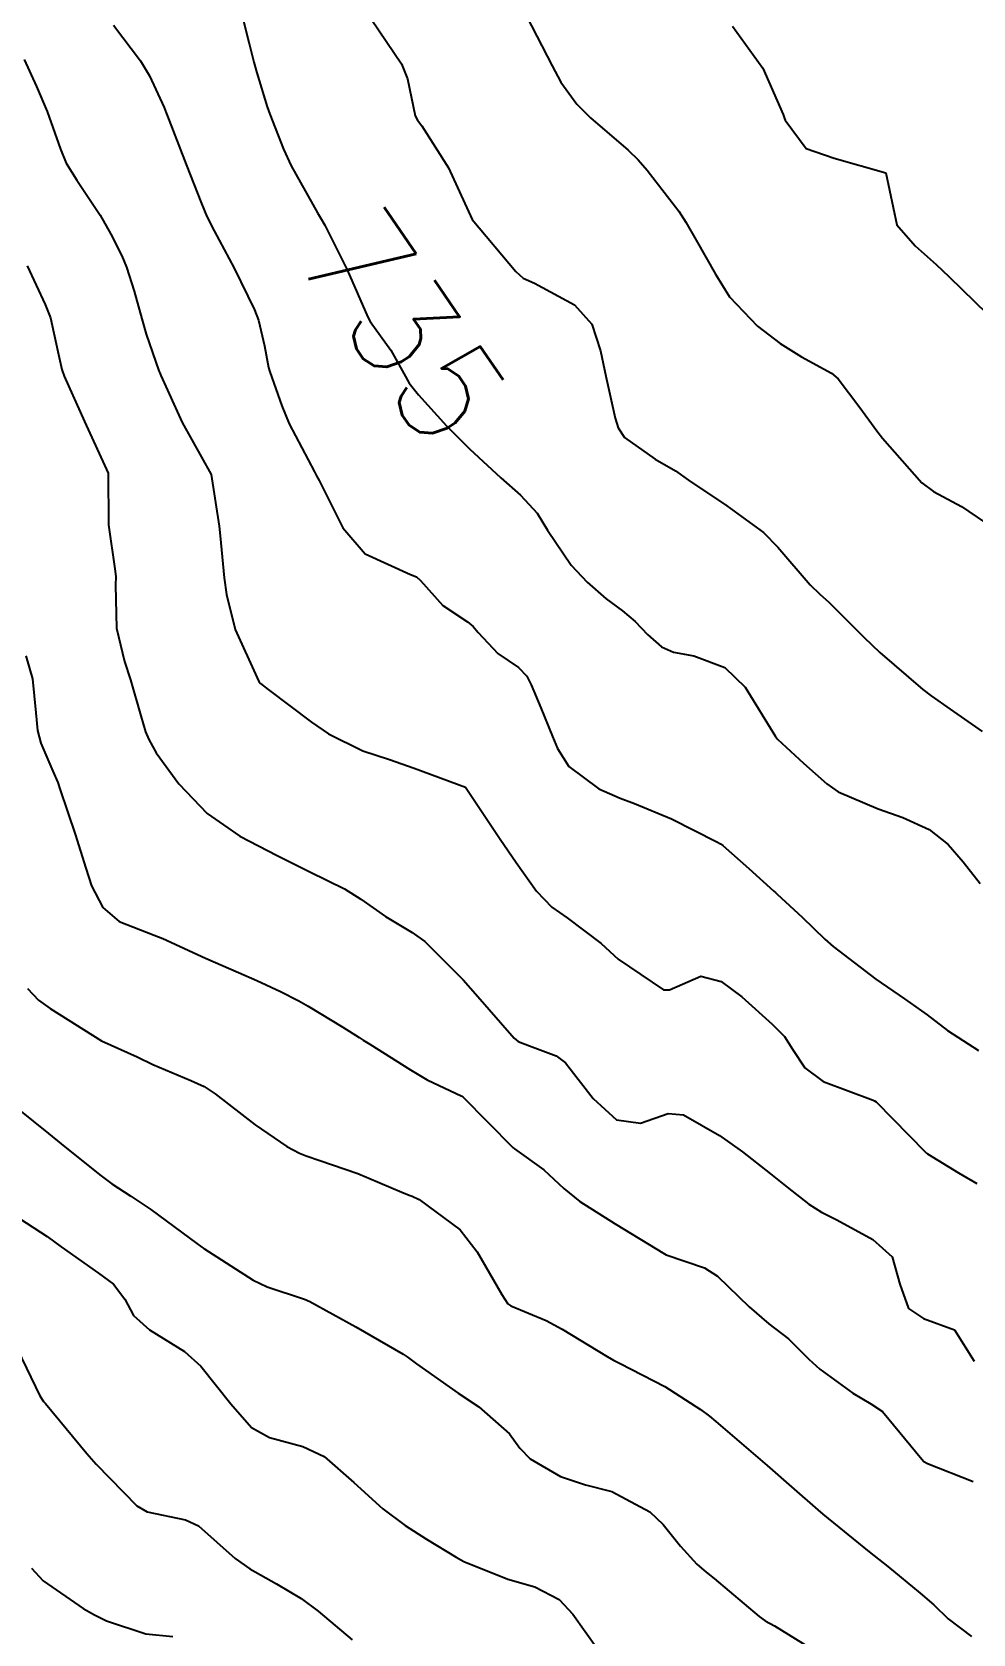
# Model space of a CAD drawing. Header units: metres. Extents: x 298520 to 308411, y 7433745 to 7450750.
# Drawn here: x 301873.4 to 301909.9, y 7441845.7 to 7441907.7 of the extents above; entities that cross this region are included whole.
import ezdxf
from ezdxf.enums import TextEntityAlignment as Align

# ---------------------------------------------------------------- set-up
doc = ezdxf.new("R2010")
doc.units = ezdxf.units.M
doc.header["$LTSCALE"] = 10
for name, color, linetype in [('Cotas', 45, 'Continuous'), ('Curvas de Nivel 1m', 11, 'Continuous'), ('Curvas de Nivel 5m', 15, 'Continuous')]:
    doc.layers.add(name, color=color, linetype=linetype)
doc.styles.add('Style-STANDARD', font='STANDARD.shx')

msp = doc.modelspace()

# ---------------------------------------------------------------- linework, layer by layer
at = {"layer": 'Curvas de Nivel 1m', "flags": 128}
for points, elevation in [([(301876.593, 7441908.003), (301877.637, 7441906.624), (301877.994, 7441906.045), (301878.555, 7441904.813), (301878.636, 7441904.609), (301878.685, 7441904.475), (301879.418, 7441902.601), (301880.008, 7441901.098), (301880.216, 7441900.593), (301880.497, 7441900.034), (301881.272, 7441898.582), (301882.065, 7441896.968), (301882.216, 7441896.572), (301882.443, 7441895.573), (301882.606, 7441894.739), (301882.651, 7441894.567), (301883.118, 7441893.258), (301883.4, 7441892.555), (301884.385, 7441890.693), (301884.47, 7441890.539), (301884.565, 7441890.354), (301885.482, 7441888.529), (301886.348, 7441887.514), (301888.114, 7441886.716), (301888.335, 7441886.619), (301888.497, 7441886.488), (301889.36, 7441885.517), (301890.317, 7441884.88), (301890.542, 7441884.695), (301890.731, 7441884.466), (301891.496, 7441883.649), (301892.3, 7441883.109), (301892.619, 7441882.768), (301892.791, 7441882.443), (301893.167, 7441881.549), (301893.609, 7441880.43), (301893.807, 7441879.975), (301894.251, 7441879.277), (301895.41, 7441878.408), (301896.238, 7441878.051), (301896.787, 7441877.842), (301898.226, 7441877.239), (301899.979, 7441876.354), (301900.131, 7441876.27), (301900.212, 7441876.213), (301901.224, 7441875.318), (301902.194, 7441874.442), (301902.255, 7441874.391), (301902.326, 7441874.328), (301903.299, 7441873.428), (301904.176, 7441872.579), (301904.493, 7441872.297), (301906.154, 7441871.026), (301907.26, 7441870.269), (301908.137, 7441869.647), (301908.927, 7441869.044), (301910.123, 7441868.268)], 736), ([(301886.599, 7441908.227), (301887.757, 7441906.502), (301887.992, 7441905.923), (301888.294, 7441904.494), (301888.38, 7441904.321), (301888.549, 7441904.103), (301889.584, 7441902.479), (301890.503, 7441900.47), (301892.193, 7441898.453), (301892.479, 7441898.205), (301892.92, 7441898), (301894.464, 7441897.161), (301895.134, 7441896.413), (301895.475, 7441895.377), (301895.685, 7441894.407), (301896.041, 7441892.78), (301896.155, 7441892.403), (301896.407, 7441892.027), (301897.589, 7441891.188), (301898.388, 7441890.726), (301898.883, 7441890.365), (301900.373, 7441889.375), (301901.799, 7441888.336), (301902.355, 7441887.773), (301903.607, 7441886.311), (301903.982, 7441885.957), (301904.326, 7441885.646), (301905.678, 7441884.286), (301906.307, 7441883.689), (301907.972, 7441882.263), (301908.289, 7441882.018), (301909.029, 7441881.501), (301910.269, 7441880.625)], 734), ([(301892.601, 7441908.355), (301893.596, 7441906.435), (301893.94, 7441905.802), (301894.558, 7441904.942), (301895.084, 7441904.415), (301896.541, 7441903.166), (301896.933, 7441902.79), (301897.28, 7441902.389), (301898.509, 7441900.799), (301898.783, 7441900.367), (301899.185, 7441899.675), (301899.934, 7441898.355), (301900.47, 7441897.479), (301901.556, 7441896.339), (301902.446, 7441895.665), (301903.27, 7441895.146), (301904.435, 7441894.524), (301904.683, 7441894.298), (301905.524, 7441893.187), (301906.188, 7441892.282), (301906.409, 7441891.995), (301907.938, 7441890.264), (301908.38, 7441889.932), (301909.476, 7441889.345), (301910.368, 7441888.74)], 733), ([(301900.597, 7441907.964), (301901.774, 7441906.338), (301902.555, 7441904.544), (301902.614, 7441904.39), (301902.639, 7441904.329), (301903.448, 7441903.223), (301904.538, 7441902.844), (301906.533, 7441902.28), (301906.958, 7441900.273), (301907.679, 7441899.447), (301908.488, 7441898.725), (301908.988, 7441898.245), (301910.462, 7441896.818)], 732), ([(301873.13, 7441906.674), (301873.607, 7441905.625), (301874.02, 7441904.665), (301874.538, 7441903.194), (301874.754, 7441902.658), (301875.177, 7441901.999), (301876.077, 7441900.644), (301876.496, 7441899.908), (301876.916, 7441899.063), (301877.101, 7441898.631), (301877.399, 7441897.696), (301877.695, 7441896.621), (301877.858, 7441896.03), (301878.354, 7441894.611), (301878.375, 7441894.554), (301878.431, 7441894.424), (301879.26, 7441892.602), (301880.383, 7441890.59), (301880.697, 7441888.587), (301880.736, 7441888.209), (301880.886, 7441886.585), (301880.972, 7441885.945), (301881.308, 7441884.58), (301882.159, 7441882.707), (301882.231, 7441882.571), (301882.292, 7441882.493), (301882.596, 7441882.258), (301884.27, 7441880.994), (301884.935, 7441880.533), (301886.257, 7441879.885), (301887.294, 7441879.545), (301888.25, 7441879.203), (301890.243, 7441878.47), (301891.584, 7441876.456), (301892.209, 7441875.555), (301892.999, 7441874.438), (301893.584, 7441873.826), (301894.183, 7441873.414), (301895.506, 7441872.407), (301896.164, 7441871.809), (301897.915, 7441870.614), (301898.146, 7441870.616), (301899.365, 7441871.151), (301900.152, 7441870.938), (301900.957, 7441870.342), (301902.133, 7441869.29), (301902.61, 7441868.805), (301902.919, 7441868.318), (301903.399, 7441867.594), (301904.111, 7441867.059), (301906.048, 7441866.336), (301906.103, 7441866.313), (301906.159, 7441866.279), (301908.074, 7441864.326), (301908.107, 7441864.293), (301908.154, 7441864.259), (301909.351, 7441863.526), (301910.062, 7441863.111)], 737), ([(301873.247, 7441898.672), (301873.951, 7441897.174), (301874.147, 7441896.663), (301874.44, 7441895.354), (301874.594, 7441894.658), (301874.683, 7441894.404), (301875.464, 7441892.649), (301876.383, 7441890.64), (301876.399, 7441888.675), (301876.401, 7441888.639), (301876.65, 7441886.939), (301876.681, 7441886.635), (301876.673, 7441886.299), (301876.705, 7441884.634), (301877.015, 7441883.345), (301877.249, 7441882.626), (301877.655, 7441881.236), (301877.839, 7441880.616), (301877.963, 7441880.317), (301878.255, 7441879.806), (301879.13, 7441878.601), (301880.232, 7441877.451), (301881.486, 7441876.577), (301882.217, 7441876.199), (301882.946, 7441875.825), (301884.203, 7441875.19), (301885.552, 7441874.526), (301886.189, 7441874.128), (301887.14, 7441873.463), (301888.176, 7441872.846), (301888.666, 7441872.485), (301890.151, 7441871.003), (301890.625, 7441870.465), (301892.126, 7441868.738), (301892.287, 7441868.61), (301892.721, 7441868.441), (301893.757, 7441868.064), (301894.117, 7441867.784), (301895.184, 7441866.409), (301896.091, 7441865.581), (301897.027, 7441865.453), (301898.095, 7441865.829), (301898.697, 7441865.768), (301900.082, 7441864.976), (301900.985, 7441864.341), (301902.065, 7441863.49), (301902.707, 7441862.968), (301903.555, 7441862.307), (301904.048, 7441861.998), (301904.639, 7441861.699), (301906.033, 7441860.943), (301906.78, 7441860.272), (301907.074, 7441859.208), (301907.412, 7441858.266), (301907.999, 7441857.881), (301909.196, 7441857.443), (301909.96, 7441856.23)], 738), ([(301873.192, 7441883.567), (301873.459, 7441882.673), (301873.588, 7441881.355), (301873.642, 7441880.669), (301873.773, 7441880.182), (301874.247, 7441879.093), (301874.43, 7441878.658), (301874.533, 7441878.364), (301875.107, 7441876.651), (301875.518, 7441875.332), (301875.743, 7441874.645), (301876.185, 7441873.812), (301876.813, 7441873.264), (301878.174, 7441872.74), (301878.513, 7441872.607), (301880.162, 7441871.842), (301881.447, 7441871.283), (301882.149, 7441870.984), (301883.067, 7441870.556), (301883.785, 7441870.19), (301884.137, 7441869.99), (301885.49, 7441869.165), (301886.125, 7441868.764), (301886.277, 7441868.671), (301886.538, 7441868.516), (301888.113, 7441867.514), (301888.754, 7441867.135), (301890.103, 7441866.496), (301890.143, 7441866.47), (301892.074, 7441864.506), (301892.141, 7441864.449), (301893.279, 7441863.646), (301894.058, 7441862.922), (301894.671, 7441862.414), (301896.04, 7441861.55), (301897.957, 7441860.381), (301898.023, 7441860.347), (301899.502, 7441859.842), (301900.015, 7441859.525), (301901.232, 7441858.338), (301901.996, 7441857.674), (301902.766, 7441857.094), (301903.548, 7441856.307), (301903.977, 7441855.914), (301905.259, 7441854.991), (301905.957, 7441854.566), (301906.404, 7441854.275), (301907.935, 7441852.427), (301908.009, 7441852.334), (301908.15, 7441852.257), (301909.923, 7441851.564)], 739), ([(301872.355, 7441866.43), (301874.079, 7441865.053), (301874.571, 7441864.655), (301876.061, 7441863.444), (301876.525, 7441863.1), (301877.269, 7441862.622), (301878.045, 7441862.107), (301879.829, 7441860.789), (301880.024, 7441860.645), (301880.102, 7441860.589), (301882.011, 7441859.361), (301882.555, 7441859.109), (301884.004, 7441858.628), (301884.209, 7441858.538), (301885.993, 7441857.563), (301887.819, 7441856.502), (301887.981, 7441856.394), (301888.345, 7441856.127), (301889.961, 7441854.988), (301890.754, 7441854.462), (301891.942, 7441853.408), (301892.342, 7441852.849), (301892.746, 7441852.438), (301893.923, 7441851.757), (301894.89, 7441851.439), (301895.915, 7441851.176), (301897.385, 7441850.385), (301897.898, 7441849.897), (301898.578, 7441849.058), (301899.211, 7441848.36), (301899.569, 7441848.043), (301899.877, 7441847.798), (301901.632, 7441846.332), (301901.86, 7441846.162), (301902.222, 7441845.962), (301903.843, 7441844.967)], 741), ([(301872.956, 7441861.759), (301874.029, 7441861.058), (301874.571, 7441860.655), (301876.013, 7441859.634), (301876.594, 7441859.216), (301877.033, 7441858.625), (301877.371, 7441857.994), (301877.991, 7441857.445), (301879.346, 7441856.596), (301879.975, 7441856.036), (301881.139, 7441854.578), (301881.944, 7441853.658), (301882.644, 7441853.264), (301883.937, 7441852.919), (301884.758, 7441852.532), (301885.918, 7441851.529), (301887.033, 7441850.509), (301887.897, 7441849.859), (301888.728, 7441849.324), (301889.885, 7441848.633), (301890.18, 7441848.467), (301891.876, 7441847.778), (301892.925, 7441847.486), (301893.869, 7441846.994), (301894.405, 7441846.415), (301895.833, 7441844.4)], 742), ([(301872.873, 7441856.677), (301873.733, 7441854.887), (301873.886, 7441854.661), (301873.916, 7441854.624), (301873.952, 7441854.587), (301875.562, 7441852.644), (301875.927, 7441852.24), (301877.499, 7441850.624), (301877.901, 7441850.384), (301879.381, 7441850.081), (301879.895, 7441849.84), (301881.315, 7441848.576), (301881.879, 7441848.18), (301882.913, 7441847.594), (301883.868, 7441847.029), (301884.534, 7441846.533), (301885.847, 7441845.426)], 743), ([(301873.416, 7441848.205), (301873.873, 7441847.711), (301875.419, 7441846.644), (301875.859, 7441846.4), (301876.323, 7441846.168), (301877.848, 7441845.654), (301878.893, 7441845.558)], 744)]:
    msp.add_lwpolyline(points, dxfattribs=dict(at, elevation=elevation))
at = {"layer": 'Curvas de Nivel 5m', "flags": 128}
for points, elevation in [([(301881.525, 7441908.576), (301881.856, 7441907.299), (301882.038, 7441906.568), (301882.157, 7441906.154), (301882.556, 7441904.839), (301882.652, 7441904.559), (301883.182, 7441903.203), (301883.479, 7441902.556), (301884.506, 7441900.73), (301884.62, 7441900.539), (301884.784, 7441900.253), (301885.659, 7441898.528), (301886.455, 7441896.689), (301886.549, 7441896.519), (301887.346, 7441895.41), (301887.85, 7441894.499), (301888.063, 7441894.129), (301888.425, 7441893.68), (301889.506, 7441892.479), (301890.4, 7441891.584), (301891.614, 7441890.458), (301892.376, 7441889.784), (301893.017, 7441889.088), (301893.416, 7441888.434), (301894.343, 7441887.071), (301894.953, 7441886.414), (301895.692, 7441885.772), (301896.322, 7441885.309), (301896.814, 7441884.888), (301897.293, 7441884.385), (301897.837, 7441883.906), (301898.306, 7441883.707), (301899.099, 7441883.568), (301900.301, 7441883.109), (301901.079, 7441882.342), (301902.264, 7441880.435), (301902.341, 7441880.329), (301903.344, 7441879.404), (301904.246, 7441878.598), (301904.694, 7441878.295), (301906.233, 7441877.632), (301907.195, 7441877.303), (301908.221, 7441876.826), (301908.95, 7441876.249), (301909.54, 7441875.573), (301910.198, 7441874.744)], 735), ([(301873.256, 7441870.673), (301873.69, 7441870.218), (301874.135, 7441869.9), (301876.123, 7441868.64), (301877.514, 7441868.017), (301878.114, 7441867.727), (301879.594, 7441867.109), (301880.106, 7441866.873), (301880.537, 7441866.586), (301882.085, 7441865.381), (301883.311, 7441864.551), (301883.81, 7441864.284), (301884.069, 7441864.179), (301884.595, 7441864.007), (301886.063, 7441863.495), (301887.779, 7441862.779), (301888.055, 7441862.664), (301888.172, 7441862.616), (301888.445, 7441862.494), (301890.036, 7441861.322), (301890.692, 7441860.463), (301891.654, 7441858.806), (301891.877, 7441858.451), (301892.002, 7441858.375), (301893.369, 7441857.802), (301893.993, 7441857.466), (301895.73, 7441856.403), (301895.981, 7441856.262), (301896.236, 7441856.14), (301897.966, 7441855.24), (301899.349, 7441854.359), (301899.696, 7441854.099), (301899.948, 7441853.893), (301901.759, 7441852.332), (301901.931, 7441852.177), (301902.874, 7441851.36), (301903.905, 7441850.461), (301904.092, 7441850.298), (301905.889, 7441848.842), (301906.608, 7441848.273), (301907.873, 7441847.24), (301908.392, 7441846.776), (301908.955, 7441846.244), (301909.853, 7441845.552)], 740)]:
    msp.add_lwpolyline(points, dxfattribs=dict(at, elevation=elevation))

# ---------------------------------------------------------------- texts
at = {"layer": 'Cotas', "style": 'Style-STANDARD'}
msp.add_text('735', height=4, rotation=304.59657, dxfattribs=at).set_placement((301887.835, 7441896.34, 735), align=Align.MIDDLE_CENTER)

doc.saveas('drawing.dxf')
